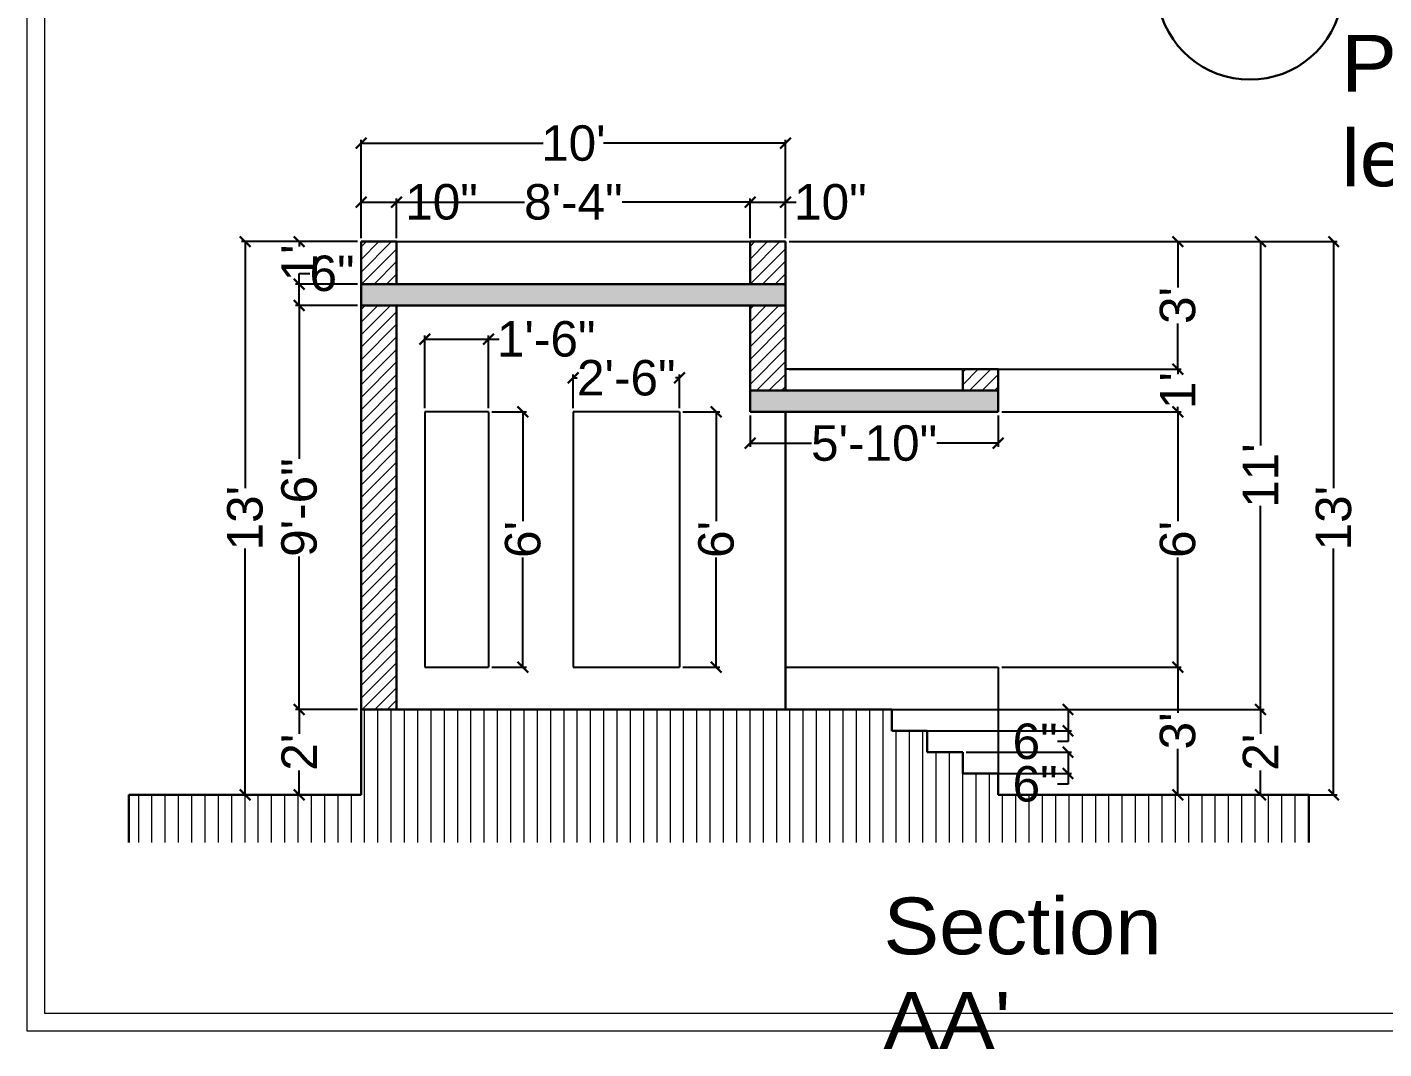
# Model space of a CAD drawing. Header units: inches. Extents: x -3410734 to 406749, y -209950 to -6742.
# Drawn here: x 259419.1 to 259801.9, y -137682.5 to -137394.3 of the extents above; entities that cross this region are included whole.
import ezdxf

# ---------------------------------------------------------------- set-up
doc = ezdxf.new("R2010")
doc.units = ezdxf.units.IN
doc.header["$LTSCALE"] = 30
doc.header["$MEASUREMENT"] = 0
doc.header["$PDMODE"] = 3
doc.linetypes.add('HIDDEN', pattern=[0.375, 0.25, -0.125])
doc.layers.get('0').update_dxf_attribs({"color": 230, "lineweight": 30})
doc.layers.get('Defpoints').update_dxf_attribs({"lineweight": 30})
for name, color, linetype, lineweight in [('HATCH', 8, 'Continuous', 30), ('railing', 220, 'HIDDEN', 30), ('WALL', 7, 'Continuous', 30)]:
    doc.layers.add(name, color=color, linetype=linetype, lineweight=lineweight)
doc.styles.add('Dim Text', font='tt0009m_.ttf', dxfattribs={"width": 1.1})
doc.styles.get("Standard").update_dxf_attribs({"font": 'arial.ttf'})
doc.dimstyles.get("Standard").update_dxf_attribs({"dimtxt": 10, "dimasz": 3, "dimexe": 1, "dimexo": 1, "dimgap": 0.5, "dimtad": 0, "dimtoh": 1, "dimdec": 0, "dimrnd": 0.125, "dimzin": 0, "dimdsep": 46, "dimlunit": 3, "dimtxsty": 'Standard', "dimblk": 'OBLIQUE', "dimcen": 0, "dimclrd": 117, "dimclre": 105, "dimclrt": 7, "dimadec": 0, "dimazin": 0, "dimtfac": 1, "dimtdec": 0, "dimtofl": 0, "dimtmove": 0, "dimatfit": 3, "dimfxl": 1, "dimtolj": 1, "dimtzin": 0, "dimarcsym": 0})

# ---------------------------------------------------------------- blocks, each defined once
blk = doc.blocks.new('_OBLIQUE')
at = {"color": 0, "linetype": 'ByBlock'}
blk.add_line((-0.5, -0.5), (0.5, 0.5), dxfattribs=at)
blk = doc.blocks.new('*D423')
at = {"layer": 'Defpoints', "color": 0, "linetype": 'ByBlock', "lineweight": 9, "transparency": 16777216}
for p in [(259513.36, -137586.8), (259495.87, -137610.8), (259513.36, -137610.8)]:
    blk.add_point(p, dxfattribs=at)
at = {"layer": 'railing', "color": 105, "linetype": 'ByBlock', "lineweight": -2, "transparency": 16777216}
for p, q in [((259512.36, -137586.8), (259494.87, -137586.8)), ((259512.36, -137610.8), (259494.87, -137610.8))]:
    blk.add_line(p, q, dxfattribs=at)
at = {"layer": 'railing', "color": 117, "linetype": 'ByBlock', "lineweight": -2, "transparency": 16777216}
for p, q in [((259495.87, -137586.8), (259495.87, -137593.61)), ((259495.87, -137610.8), (259495.87, -137603.99))]:
    blk.add_line(p, q, dxfattribs=at)
at = {"layer": 'railing', "color": 117, "linetype": 'ByBlock', "lineweight": -2, "transparency": 16777216, "xscale": 3, "yscale": 3, "zscale": 3}
for p, rotation in [((259495.87, -137586.8), 90), ((259495.87, -137610.8), 270)]:
    blk.add_blockref('_OBLIQUE', p, dxfattribs=dict(at, rotation=rotation))
at = {"layer": 'railing', "color": 7, "linetype": 'ByBlock', "lineweight": 9, "transparency": 16777216, "insert": (259495.87, -137598.8), "char_height": 10, "attachment_point": 5, "rotation": 90}
blk.add_mtext("\\A1;2'", dxfattribs=at)
blk = doc.blocks.new('*D424')
at = {"layer": 'Defpoints', "color": 0, "linetype": 'ByBlock', "lineweight": 9, "transparency": 16777216}
for p in [(259495.87, -137472.8), (259513.36, -137472.8), (259513.36, -137586.8)]:
    blk.add_point(p, dxfattribs=at)
at = {"layer": 'railing', "color": 105, "linetype": 'ByBlock', "lineweight": -2, "transparency": 16777216}
for p, q in [((259512.36, -137472.8), (259494.87, -137472.8)), ((259512.36, -137586.8), (259494.87, -137586.8))]:
    blk.add_line(p, q, dxfattribs=at)
at = {"layer": 'railing', "color": 117, "linetype": 'ByBlock', "lineweight": -2, "transparency": 16777216}
for p, q in [((259495.87, -137472.8), (259495.87, -137516.01)), ((259495.87, -137586.8), (259495.87, -137543.59))]:
    blk.add_line(p, q, dxfattribs=at)
at = {"layer": 'railing', "color": 117, "linetype": 'ByBlock', "lineweight": -2, "transparency": 16777216, "xscale": 3, "yscale": 3, "zscale": 3}
for p, rotation in [((259495.87, -137472.8), 90), ((259495.87, -137586.8), 270)]:
    blk.add_blockref('_OBLIQUE', p, dxfattribs=dict(at, rotation=rotation))
at = {"layer": 'railing', "color": 7, "linetype": 'ByBlock', "lineweight": 9, "transparency": 16777216, "insert": (259495.87, -137529.8), "char_height": 10, "attachment_point": 5, "rotation": 90}
blk.add_mtext('\\A1;9\'-6"', dxfattribs=at)
blk = doc.blocks.new('*D425')
at = {"layer": 'Defpoints', "color": 0, "linetype": 'ByBlock', "lineweight": 9, "transparency": 16777216}
for p in [(259495.87, -137466.8), (259513.36, -137466.8), (259513.36, -137472.8)]:
    blk.add_point(p, dxfattribs=at)
at = {"layer": 'railing', "color": 117, "linetype": 'ByBlock', "lineweight": -2, "transparency": 16777216}
for p, q in [((259495.87, -137466.8), (259495.87, -137463.8)), ((259495.87, -137463.8), (259498.87, -137463.8)), ((259495.87, -137472.8), (259495.87, -137466.8))]:
    blk.add_line(p, q, dxfattribs=at)
at = {"layer": 'railing', "color": 105, "linetype": 'ByBlock', "lineweight": -2, "transparency": 16777216}
for p, q in [((259512.36, -137466.8), (259494.87, -137466.8)), ((259512.36, -137472.8), (259494.87, -137472.8))]:
    blk.add_line(p, q, dxfattribs=at)
at = {"layer": 'railing', "color": 117, "linetype": 'ByBlock', "lineweight": -2, "transparency": 16777216, "xscale": 3, "yscale": 3, "zscale": 3}
for p, rotation in [((259495.87, -137466.8), 90), ((259495.87, -137472.8), 270)]:
    blk.add_blockref('_OBLIQUE', p, dxfattribs=dict(at, rotation=rotation))
at = {"layer": 'railing', "color": 7, "linetype": 'ByBlock', "lineweight": 9, "transparency": 16777216, "insert": (259505.14, -137463.8), "char_height": 10, "attachment_point": 5}
blk.add_mtext('\\A1;6"', dxfattribs=at)
blk = doc.blocks.new('*D426')
at = {"layer": 'Defpoints', "color": 0, "linetype": 'ByBlock', "lineweight": 9, "transparency": 16777216}
for p in [(259495.87, -137454.8), (259513.36, -137454.8), (259513.36, -137466.8)]:
    blk.add_point(p, dxfattribs=at)
at = {"layer": 'railing', "color": 105, "linetype": 'ByBlock', "lineweight": -2, "transparency": 16777216}
for p, q in [((259512.36, -137454.8), (259494.87, -137454.8)), ((259512.36, -137466.8), (259494.87, -137466.8))]:
    blk.add_line(p, q, dxfattribs=at)
at = {"layer": 'railing', "color": 117, "linetype": 'ByBlock', "lineweight": -2, "transparency": 16777216}
for p, q in [((259495.87, -137454.8), (259495.87, -137456.17)), ((259495.87, -137466.8), (259495.87, -137465.43))]:
    blk.add_line(p, q, dxfattribs=at)
at = {"layer": 'railing', "color": 117, "linetype": 'ByBlock', "lineweight": -2, "transparency": 16777216, "xscale": 3, "yscale": 3, "zscale": 3}
for p, rotation in [((259495.87, -137454.8), 90), ((259495.87, -137466.8), 270)]:
    blk.add_blockref('_OBLIQUE', p, dxfattribs=dict(at, rotation=rotation))
at = {"layer": 'railing', "color": 7, "linetype": 'ByBlock', "lineweight": 9, "transparency": 16777216, "insert": (259495.87, -137460.8), "char_height": 10, "attachment_point": 5, "rotation": 90}
blk.add_mtext("\\A1;1'", dxfattribs=at)
blk = doc.blocks.new('*D427')
at = {"layer": 'Defpoints', "color": 0, "linetype": 'ByBlock', "lineweight": 9, "transparency": 16777216}
for p in [(259513.36, -137454.8), (259480.6, -137610.8), (259513.36, -137610.8)]:
    blk.add_point(p, dxfattribs=at)
at = {"layer": 'railing', "color": 105, "linetype": 'ByBlock', "lineweight": -2, "transparency": 16777216}
for p, q in [((259512.36, -137454.8), (259479.6, -137454.8)), ((259512.36, -137610.8), (259479.6, -137610.8))]:
    blk.add_line(p, q, dxfattribs=at)
at = {"layer": 'railing', "color": 117, "linetype": 'ByBlock', "lineweight": -2, "transparency": 16777216}
for p, q in [((259480.6, -137454.8), (259480.6, -137524.29)), ((259480.6, -137610.8), (259480.6, -137541.32))]:
    blk.add_line(p, q, dxfattribs=at)
at = {"layer": 'railing', "color": 117, "linetype": 'ByBlock', "lineweight": -2, "transparency": 16777216, "xscale": 3, "yscale": 3, "zscale": 3}
for p, rotation in [((259480.6, -137454.8), 90), ((259480.6, -137610.8), 270)]:
    blk.add_blockref('_OBLIQUE', p, dxfattribs=dict(at, rotation=rotation))
at = {"layer": 'railing', "color": 7, "linetype": 'ByBlock', "lineweight": 9, "transparency": 16777216, "insert": (259480.6, -137532.8), "char_height": 10, "attachment_point": 5, "rotation": 90}
blk.add_mtext("\\A1;13'", dxfattribs=at)
blk = doc.blocks.new('*D428')
at = {"layer": 'Defpoints', "color": 0, "linetype": 'ByBlock', "lineweight": 9, "transparency": 16777216}
for p in [(259633.07, -137454.8), (259633.07, -137490.8), (259743.73, -137490.8)]:
    blk.add_point(p, dxfattribs=at)
at = {"layer": 'railing', "color": 105, "linetype": 'ByBlock', "lineweight": -2, "transparency": 16777216}
for p, q in [((259634.07, -137454.8), (259744.73, -137454.8)), ((259634.07, -137490.8), (259744.73, -137490.8))]:
    blk.add_line(p, q, dxfattribs=at)
at = {"layer": 'railing', "color": 117, "linetype": 'ByBlock', "lineweight": -2, "transparency": 16777216}
for p, q in [((259743.73, -137454.8), (259743.73, -137467.7)), ((259743.73, -137490.8), (259743.73, -137477.9))]:
    blk.add_line(p, q, dxfattribs=at)
at = {"layer": 'railing', "color": 117, "linetype": 'ByBlock', "lineweight": -2, "transparency": 16777216, "xscale": 3, "yscale": 3, "zscale": 3}
for p, rotation in [((259743.73, -137454.8), 90), ((259743.73, -137490.8), 270)]:
    blk.add_blockref('_OBLIQUE', p, dxfattribs=dict(at, rotation=rotation))
at = {"layer": 'railing', "color": 7, "linetype": 'ByBlock', "lineweight": 9, "transparency": 16777216, "insert": (259743.73, -137472.8), "char_height": 10, "attachment_point": 5, "rotation": 90}
blk.add_mtext("\\A1;3'", dxfattribs=at)
blk = doc.blocks.new('*D429')
at = {"layer": 'Defpoints', "color": 0, "linetype": 'ByBlock', "lineweight": 9, "transparency": 16777216}
for p in [(259693.07, -137490.8), (259693.07, -137502.8), (259743.73, -137502.8)]:
    blk.add_point(p, dxfattribs=at)
at = {"layer": 'railing', "color": 105, "linetype": 'ByBlock', "lineweight": -2, "transparency": 16777216}
for p, q in [((259694.07, -137490.8), (259744.73, -137490.8)), ((259694.07, -137502.8), (259744.73, -137502.8))]:
    blk.add_line(p, q, dxfattribs=at)
at = {"layer": 'railing', "color": 117, "linetype": 'ByBlock', "lineweight": -2, "transparency": 16777216}
for p, q in [((259743.73, -137490.8), (259743.73, -137492.17)), ((259743.73, -137502.8), (259743.73, -137501.43))]:
    blk.add_line(p, q, dxfattribs=at)
at = {"layer": 'railing', "color": 117, "linetype": 'ByBlock', "lineweight": -2, "transparency": 16777216, "xscale": 3, "yscale": 3, "zscale": 3}
for p, rotation in [((259743.73, -137490.8), 90), ((259743.73, -137502.8), 270)]:
    blk.add_blockref('_OBLIQUE', p, dxfattribs=dict(at, rotation=rotation))
at = {"layer": 'railing', "color": 7, "linetype": 'ByBlock', "lineweight": 9, "transparency": 16777216, "insert": (259743.73, -137496.8), "char_height": 10, "attachment_point": 5, "rotation": 90}
blk.add_mtext("\\A1;1'", dxfattribs=at)
blk = doc.blocks.new('*D430')
at = {"layer": 'Defpoints', "color": 0, "linetype": 'ByBlock', "lineweight": 9, "transparency": 16777216}
for p in [(259693.07, -137502.8), (259693.07, -137574.8), (259743.73, -137574.8)]:
    blk.add_point(p, dxfattribs=at)
at = {"layer": 'railing', "color": 105, "linetype": 'ByBlock', "lineweight": -2, "transparency": 16777216}
for p, q in [((259694.07, -137502.8), (259744.73, -137502.8)), ((259694.07, -137574.8), (259744.73, -137574.8))]:
    blk.add_line(p, q, dxfattribs=at)
at = {"layer": 'railing', "color": 117, "linetype": 'ByBlock', "lineweight": -2, "transparency": 16777216}
for p, q in [((259743.73, -137502.8), (259743.73, -137533.67)), ((259743.73, -137574.8), (259743.73, -137543.93))]:
    blk.add_line(p, q, dxfattribs=at)
at = {"layer": 'railing', "color": 117, "linetype": 'ByBlock', "lineweight": -2, "transparency": 16777216, "xscale": 3, "yscale": 3, "zscale": 3}
for p, rotation in [((259743.73, -137502.8), 90), ((259743.73, -137574.8), 270)]:
    blk.add_blockref('_OBLIQUE', p, dxfattribs=dict(at, rotation=rotation))
at = {"layer": 'railing', "color": 7, "linetype": 'ByBlock', "lineweight": 9, "transparency": 16777216, "insert": (259743.73, -137538.8), "char_height": 10, "attachment_point": 5, "rotation": 90}
blk.add_mtext("\\A1;6'", dxfattribs=at)
blk = doc.blocks.new('*D431')
at = {"layer": 'Defpoints', "color": 0, "linetype": 'ByBlock', "lineweight": 9, "transparency": 16777216}
for p in [(259693.07, -137574.8), (259693.07, -137610.8), (259743.73, -137610.8)]:
    blk.add_point(p, dxfattribs=at)
at = {"layer": 'railing', "color": 105, "linetype": 'ByBlock', "lineweight": -2, "transparency": 16777216}
for p, q in [((259694.07, -137574.8), (259744.73, -137574.8)), ((259694.07, -137610.8), (259744.73, -137610.8))]:
    blk.add_line(p, q, dxfattribs=at)
at = {"layer": 'railing', "color": 117, "linetype": 'ByBlock', "lineweight": -2, "transparency": 16777216}
for p, q in [((259743.73, -137574.8), (259743.73, -137587.7)), ((259743.73, -137610.8), (259743.73, -137597.9))]:
    blk.add_line(p, q, dxfattribs=at)
at = {"layer": 'railing', "color": 117, "linetype": 'ByBlock', "lineweight": -2, "transparency": 16777216, "xscale": 3, "yscale": 3, "zscale": 3}
for p, rotation in [((259743.73, -137574.8), 90), ((259743.73, -137610.8), 270)]:
    blk.add_blockref('_OBLIQUE', p, dxfattribs=dict(at, rotation=rotation))
at = {"layer": 'railing', "color": 7, "linetype": 'ByBlock', "lineweight": 9, "transparency": 16777216, "insert": (259743.73, -137592.8), "char_height": 10, "attachment_point": 5, "rotation": 90}
blk.add_mtext("\\A1;3'", dxfattribs=at)
blk = doc.blocks.new('*D432')
at = {"layer": 'Defpoints', "color": 0, "linetype": 'ByBlock', "lineweight": 9, "transparency": 16777216}
for p in [(259663.07, -137586.8), (259663.07, -137592.8), (259712.77, -137592.8)]:
    blk.add_point(p, dxfattribs=at)
at = {"layer": 'railing', "color": 105, "linetype": 'ByBlock', "lineweight": -2, "transparency": 16777216}
for p, q in [((259664.07, -137586.8), (259713.77, -137586.8)), ((259664.07, -137592.8), (259713.77, -137592.8))]:
    blk.add_line(p, q, dxfattribs=at)
at = {"layer": 'railing', "color": 117, "linetype": 'ByBlock', "lineweight": -2, "transparency": 16777216}
for p, q in [((259712.77, -137586.8), (259712.77, -137592.8)), ((259712.77, -137595.8), (259709.77, -137595.8)), ((259712.77, -137592.8), (259712.77, -137595.8))]:
    blk.add_line(p, q, dxfattribs=at)
at = {"layer": 'railing', "color": 117, "linetype": 'ByBlock', "lineweight": -2, "transparency": 16777216, "xscale": 3, "yscale": 3, "zscale": 3}
for p, rotation in [((259712.77, -137586.8), 90), ((259712.77, -137592.8), 270)]:
    blk.add_blockref('_OBLIQUE', p, dxfattribs=dict(at, rotation=rotation))
at = {"layer": 'railing', "color": 7, "linetype": 'ByBlock', "lineweight": 9, "transparency": 16777216, "insert": (259703.5, -137595.8), "char_height": 10, "attachment_point": 5}
blk.add_mtext('\\A1;6"', dxfattribs=at)
blk = doc.blocks.new('*D433')
at = {"layer": 'Defpoints', "color": 0, "linetype": 'ByBlock', "lineweight": 9, "transparency": 16777216}
for p in [(259683.07, -137598.8), (259683.07, -137604.8), (259712.77, -137604.8)]:
    blk.add_point(p, dxfattribs=at)
at = {"layer": 'railing', "color": 105, "linetype": 'ByBlock', "lineweight": -2, "transparency": 16777216}
for p, q in [((259684.07, -137598.8), (259713.77, -137598.8)), ((259684.07, -137604.8), (259713.77, -137604.8))]:
    blk.add_line(p, q, dxfattribs=at)
at = {"layer": 'railing', "color": 117, "linetype": 'ByBlock', "lineweight": -2, "transparency": 16777216}
for p, q in [((259712.77, -137598.8), (259712.77, -137604.8)), ((259712.77, -137604.8), (259712.77, -137607.8)), ((259712.77, -137607.8), (259709.77, -137607.8))]:
    blk.add_line(p, q, dxfattribs=at)
at = {"layer": 'railing', "color": 117, "linetype": 'ByBlock', "lineweight": -2, "transparency": 16777216, "xscale": 3, "yscale": 3, "zscale": 3}
for p, rotation in [((259712.77, -137598.8), 90), ((259712.77, -137604.8), 270)]:
    blk.add_blockref('_OBLIQUE', p, dxfattribs=dict(at, rotation=rotation))
at = {"layer": 'railing', "color": 7, "linetype": 'ByBlock', "lineweight": 9, "transparency": 16777216, "insert": (259703.5, -137607.8), "char_height": 10, "attachment_point": 5}
blk.add_mtext('\\A1;6"', dxfattribs=at)
blk = doc.blocks.new('*D434')
at = {"layer": 'Defpoints', "color": 0, "linetype": 'ByBlock', "lineweight": 9, "transparency": 16777216}
for p in [(259633.07, -137454.8), (259633.07, -137586.8), (259767.08, -137586.8)]:
    blk.add_point(p, dxfattribs=at)
at = {"layer": 'railing', "color": 105, "linetype": 'ByBlock', "lineweight": -2, "transparency": 16777216}
for p, q in [((259634.07, -137454.8), (259768.08, -137454.8)), ((259634.07, -137586.8), (259768.08, -137586.8))]:
    blk.add_line(p, q, dxfattribs=at)
at = {"layer": 'railing', "color": 117, "linetype": 'ByBlock', "lineweight": -2, "transparency": 16777216}
for p, q in [((259767.08, -137454.8), (259767.08, -137512.29)), ((259767.08, -137586.8), (259767.08, -137529.32))]:
    blk.add_line(p, q, dxfattribs=at)
at = {"layer": 'railing', "color": 117, "linetype": 'ByBlock', "lineweight": -2, "transparency": 16777216, "xscale": 3, "yscale": 3, "zscale": 3}
for p, rotation in [((259767.08, -137454.8), 90), ((259767.08, -137586.8), 270)]:
    blk.add_blockref('_OBLIQUE', p, dxfattribs=dict(at, rotation=rotation))
at = {"layer": 'railing', "color": 7, "linetype": 'ByBlock', "lineweight": 9, "transparency": 16777216, "insert": (259767.08, -137520.8), "char_height": 10, "attachment_point": 5, "rotation": 90}
blk.add_mtext("\\A1;11'", dxfattribs=at)
blk = doc.blocks.new('*D435')
at = {"layer": 'Defpoints', "color": 0, "linetype": 'ByBlock', "lineweight": 9, "transparency": 16777216}
for p in [(259663.07, -137586.8), (259693.07, -137610.8), (259767.08, -137610.8)]:
    blk.add_point(p, dxfattribs=at)
at = {"layer": 'railing', "color": 105, "linetype": 'ByBlock', "lineweight": -2, "transparency": 16777216}
for p, q in [((259664.07, -137586.8), (259768.08, -137586.8)), ((259694.07, -137610.8), (259768.08, -137610.8))]:
    blk.add_line(p, q, dxfattribs=at)
at = {"layer": 'railing', "color": 117, "linetype": 'ByBlock', "lineweight": -2, "transparency": 16777216}
for p, q in [((259767.08, -137586.8), (259767.08, -137593.61)), ((259767.08, -137610.8), (259767.08, -137603.99))]:
    blk.add_line(p, q, dxfattribs=at)
at = {"layer": 'railing', "color": 117, "linetype": 'ByBlock', "lineweight": -2, "transparency": 16777216, "xscale": 3, "yscale": 3, "zscale": 3}
for p, rotation in [((259767.08, -137586.8), 90), ((259767.08, -137610.8), 270)]:
    blk.add_blockref('_OBLIQUE', p, dxfattribs=dict(at, rotation=rotation))
at = {"layer": 'railing', "color": 7, "linetype": 'ByBlock', "lineweight": 9, "transparency": 16777216, "insert": (259767.08, -137598.8), "char_height": 10, "attachment_point": 5, "rotation": 90}
blk.add_mtext("\\A1;2'", dxfattribs=at)
blk = doc.blocks.new('*D436')
at = {"layer": 'Defpoints', "color": 0, "linetype": 'ByBlock', "lineweight": 9, "transparency": 16777216}
for p in [(259719.4, -137454.8), (259787.72, -137454.8), (259719.4, -137610.8)]:
    blk.add_point(p, dxfattribs=at)
at = {"layer": 'railing', "color": 105, "linetype": 'ByBlock', "lineweight": -2, "transparency": 16777216}
for p, q in [((259720.4, -137454.8), (259788.72, -137454.8)), ((259720.4, -137610.8), (259788.72, -137610.8))]:
    blk.add_line(p, q, dxfattribs=at)
at = {"layer": 'railing', "color": 117, "linetype": 'ByBlock', "lineweight": -2, "transparency": 16777216}
for p, q in [((259787.72, -137454.8), (259787.72, -137524.29)), ((259787.72, -137610.8), (259787.72, -137541.32))]:
    blk.add_line(p, q, dxfattribs=at)
at = {"layer": 'railing', "color": 117, "linetype": 'ByBlock', "lineweight": -2, "transparency": 16777216, "xscale": 3, "yscale": 3, "zscale": 3}
for p, rotation in [((259787.72, -137454.8), 90), ((259787.72, -137610.8), 270)]:
    blk.add_blockref('_OBLIQUE', p, dxfattribs=dict(at, rotation=rotation))
at = {"layer": 'railing', "color": 7, "linetype": 'ByBlock', "lineweight": 9, "transparency": 16777216, "insert": (259787.72, -137532.8), "char_height": 10, "attachment_point": 5, "rotation": 90}
blk.add_mtext("\\A1;13'", dxfattribs=at)
blk = doc.blocks.new('*D437')
at = {"layer": 'Defpoints', "color": 0, "linetype": 'ByBlock', "lineweight": 9, "transparency": 16777216}
for p in [(259523.36, -137443.63), (259513.36, -137454.8), (259523.36, -137454.8)]:
    blk.add_point(p, dxfattribs=at)
at = {"layer": 'railing', "color": 105, "linetype": 'ByBlock', "lineweight": -2, "transparency": 16777216}
for p, q in [((259513.36, -137453.8), (259513.36, -137442.63)), ((259523.36, -137453.8), (259523.36, -137442.63))]:
    blk.add_line(p, q, dxfattribs=at)
at = {"layer": 'railing', "color": 117, "linetype": 'ByBlock', "lineweight": -2, "transparency": 16777216}
for p, q in [((259513.36, -137443.63), (259523.36, -137443.63)), ((259523.36, -137443.63), (259526.36, -137443.63))]:
    blk.add_line(p, q, dxfattribs=at)
at = {"layer": 'railing', "color": 117, "linetype": 'ByBlock', "lineweight": -2, "transparency": 16777216, "xscale": 3, "yscale": 3, "zscale": 3, "rotation": 180}
blk.add_blockref('_OBLIQUE', (259513.36, -137443.63), dxfattribs=at)
at = {"layer": 'railing', "color": 117, "linetype": 'ByBlock', "lineweight": -2, "transparency": 16777216, "xscale": 3, "yscale": 3, "zscale": 3}
blk.add_blockref('_OBLIQUE', (259523.36, -137443.63), dxfattribs=at)
at = {"layer": 'railing', "color": 7, "linetype": 'ByBlock', "lineweight": 9, "transparency": 16777216, "insert": (259536.02, -137443.63), "char_height": 10, "attachment_point": 5}
blk.add_mtext('\\A1;10"', dxfattribs=at)
blk = doc.blocks.new('*D438')
at = {"layer": 'Defpoints', "color": 0, "linetype": 'ByBlock', "lineweight": 9, "transparency": 16777216}
for p in [(259623.07, -137443.63), (259523.36, -137454.8), (259623.07, -137454.8)]:
    blk.add_point(p, dxfattribs=at)
at = {"layer": 'railing', "color": 105, "linetype": 'ByBlock', "lineweight": -2, "transparency": 16777216}
for p, q in [((259523.36, -137453.8), (259523.36, -137442.63)), ((259623.07, -137453.8), (259623.07, -137442.63))]:
    blk.add_line(p, q, dxfattribs=at)
at = {"layer": 'railing', "color": 117, "linetype": 'ByBlock', "lineweight": -2, "transparency": 16777216}
for p, q in [((259523.36, -137443.63), (259559.41, -137443.63)), ((259623.07, -137443.63), (259587.01, -137443.63))]:
    blk.add_line(p, q, dxfattribs=at)
at = {"layer": 'railing', "color": 117, "linetype": 'ByBlock', "lineweight": -2, "transparency": 16777216, "xscale": 3, "yscale": 3, "zscale": 3, "rotation": 180}
blk.add_blockref('_OBLIQUE', (259523.36, -137443.63), dxfattribs=at)
at = {"layer": 'railing', "color": 117, "linetype": 'ByBlock', "lineweight": -2, "transparency": 16777216, "xscale": 3, "yscale": 3, "zscale": 3}
blk.add_blockref('_OBLIQUE', (259623.07, -137443.63), dxfattribs=at)
at = {"layer": 'railing', "color": 7, "linetype": 'ByBlock', "lineweight": 9, "transparency": 16777216, "insert": (259573.21, -137443.63), "char_height": 10, "attachment_point": 5}
blk.add_mtext('\\A1;8\'-4"', dxfattribs=at)
blk = doc.blocks.new('*D439')
at = {"layer": 'Defpoints', "color": 0, "linetype": 'ByBlock', "lineweight": 9, "transparency": 16777216}
for p in [(259633.07, -137443.63), (259623.07, -137454.8), (259633.07, -137454.8)]:
    blk.add_point(p, dxfattribs=at)
at = {"layer": 'railing', "color": 105, "linetype": 'ByBlock', "lineweight": -2, "transparency": 16777216}
for p, q in [((259623.07, -137453.8), (259623.07, -137442.63)), ((259633.07, -137453.8), (259633.07, -137442.63))]:
    blk.add_line(p, q, dxfattribs=at)
at = {"layer": 'railing', "color": 117, "linetype": 'ByBlock', "lineweight": -2, "transparency": 16777216}
for p, q in [((259623.07, -137443.63), (259633.07, -137443.63)), ((259633.07, -137443.63), (259636.07, -137443.63))]:
    blk.add_line(p, q, dxfattribs=at)
at = {"layer": 'railing', "color": 117, "linetype": 'ByBlock', "lineweight": -2, "transparency": 16777216, "xscale": 3, "yscale": 3, "zscale": 3, "rotation": 180}
blk.add_blockref('_OBLIQUE', (259623.07, -137443.63), dxfattribs=at)
at = {"layer": 'railing', "color": 117, "linetype": 'ByBlock', "lineweight": -2, "transparency": 16777216, "xscale": 3, "yscale": 3, "zscale": 3}
blk.add_blockref('_OBLIQUE', (259633.07, -137443.63), dxfattribs=at)
at = {"layer": 'railing', "color": 7, "linetype": 'ByBlock', "lineweight": 9, "transparency": 16777216, "insert": (259645.73, -137443.63), "char_height": 10, "attachment_point": 5}
blk.add_mtext('\\A1;10"', dxfattribs=at)
blk = doc.blocks.new('*D440')
at = {"layer": 'Defpoints', "color": 0, "linetype": 'ByBlock', "lineweight": 9, "transparency": 16777216}
for p in [(259633.07, -137427.05), (259513.36, -137454.8), (259633.07, -137454.8)]:
    blk.add_point(p, dxfattribs=at)
at = {"layer": 'railing', "color": 105, "linetype": 'ByBlock', "lineweight": -2, "transparency": 16777216}
for p, q in [((259513.36, -137453.8), (259513.36, -137426.05)), ((259633.07, -137453.8), (259633.07, -137426.05))]:
    blk.add_line(p, q, dxfattribs=at)
at = {"layer": 'railing', "color": 117, "linetype": 'ByBlock', "lineweight": -2, "transparency": 16777216}
for p, q in [((259513.36, -137427.05), (259564.7, -137427.05)), ((259633.07, -137427.05), (259581.73, -137427.05))]:
    blk.add_line(p, q, dxfattribs=at)
at = {"layer": 'railing', "color": 117, "linetype": 'ByBlock', "lineweight": -2, "transparency": 16777216, "xscale": 3, "yscale": 3, "zscale": 3, "rotation": 180}
blk.add_blockref('_OBLIQUE', (259513.36, -137427.05), dxfattribs=at)
at = {"layer": 'railing', "color": 117, "linetype": 'ByBlock', "lineweight": -2, "transparency": 16777216, "xscale": 3, "yscale": 3, "zscale": 3}
blk.add_blockref('_OBLIQUE', (259633.07, -137427.05), dxfattribs=at)
at = {"layer": 'railing', "color": 7, "linetype": 'ByBlock', "lineweight": 9, "transparency": 16777216, "insert": (259573.21, -137427.05), "char_height": 10, "attachment_point": 5}
blk.add_mtext("\\A1;10'", dxfattribs=at)
blk = doc.blocks.new('*D441')
at = {"layer": 'Defpoints', "color": 0, "linetype": 'ByBlock', "lineweight": 9, "transparency": 16777216}
for p in [(259603.13, -137502.8), (259603.13, -137574.8), (259613.51, -137574.8)]:
    blk.add_point(p, dxfattribs=at)
at = {"layer": 'railing', "color": 105, "linetype": 'ByBlock', "lineweight": -2, "transparency": 16777216}
for p, q in [((259604.13, -137502.8), (259614.51, -137502.8)), ((259604.13, -137574.8), (259614.51, -137574.8))]:
    blk.add_line(p, q, dxfattribs=at)
at = {"layer": 'railing', "color": 117, "linetype": 'ByBlock', "lineweight": -2, "transparency": 16777216}
for p, q in [((259613.51, -137502.8), (259613.51, -137533.67)), ((259613.51, -137574.8), (259613.51, -137543.93))]:
    blk.add_line(p, q, dxfattribs=at)
at = {"layer": 'railing', "color": 117, "linetype": 'ByBlock', "lineweight": -2, "transparency": 16777216, "xscale": 3, "yscale": 3, "zscale": 3}
for p, rotation in [((259613.51, -137502.8), 90), ((259613.51, -137574.8), 270)]:
    blk.add_blockref('_OBLIQUE', p, dxfattribs=dict(at, rotation=rotation))
at = {"layer": 'railing', "color": 7, "linetype": 'ByBlock', "lineweight": 9, "transparency": 16777216, "insert": (259613.51, -137538.8), "char_height": 10, "attachment_point": 5, "rotation": 90}
blk.add_mtext("\\A1;6'", dxfattribs=at)
blk = doc.blocks.new('*D442')
at = {"layer": 'Defpoints', "color": 0, "linetype": 'ByBlock', "lineweight": 9, "transparency": 16777216}
for p in [(259603.13, -137493.25), (259573.18, -137502.8), (259603.13, -137502.8)]:
    blk.add_point(p, dxfattribs=at)
at = {"layer": 'railing', "color": 105, "linetype": 'ByBlock', "lineweight": -2, "transparency": 16777216}
for p, q in [((259573.18, -137501.8), (259573.18, -137492.25)), ((259603.13, -137501.8), (259603.13, -137492.25))]:
    blk.add_line(p, q, dxfattribs=at)
at = {"layer": 'railing', "color": 117, "linetype": 'ByBlock', "lineweight": -2, "transparency": 16777216}
for p, q in [((259573.18, -137493.25), (259574.28, -137493.25)), ((259603.13, -137493.25), (259602.03, -137493.25))]:
    blk.add_line(p, q, dxfattribs=at)
at = {"layer": 'railing', "color": 117, "linetype": 'ByBlock', "lineweight": -2, "transparency": 16777216, "xscale": 3, "yscale": 3, "zscale": 3, "rotation": 180}
blk.add_blockref('_OBLIQUE', (259573.18, -137493.25), dxfattribs=at)
at = {"layer": 'railing', "color": 117, "linetype": 'ByBlock', "lineweight": -2, "transparency": 16777216, "xscale": 3, "yscale": 3, "zscale": 3}
blk.add_blockref('_OBLIQUE', (259603.13, -137493.25), dxfattribs=at)
at = {"layer": 'railing', "color": 7, "linetype": 'ByBlock', "lineweight": 9, "transparency": 16777216, "insert": (259588.15, -137493.25), "char_height": 10, "attachment_point": 5}
blk.add_mtext('\\A1;2\'-6"', dxfattribs=at)
blk = doc.blocks.new('*D443')
at = {"layer": 'Defpoints', "color": 0, "linetype": 'ByBlock', "lineweight": 9, "transparency": 16777216}
for p in [(259549.24, -137502.8), (259549.24, -137574.8), (259558.98, -137574.8)]:
    blk.add_point(p, dxfattribs=at)
at = {"layer": 'railing', "color": 105, "linetype": 'ByBlock', "lineweight": -2, "transparency": 16777216}
for p, q in [((259550.24, -137502.8), (259559.98, -137502.8)), ((259550.24, -137574.8), (259559.98, -137574.8))]:
    blk.add_line(p, q, dxfattribs=at)
at = {"layer": 'railing', "color": 117, "linetype": 'ByBlock', "lineweight": -2, "transparency": 16777216}
for p, q in [((259558.98, -137502.8), (259558.98, -137533.67)), ((259558.98, -137574.8), (259558.98, -137543.93))]:
    blk.add_line(p, q, dxfattribs=at)
at = {"layer": 'railing', "color": 117, "linetype": 'ByBlock', "lineweight": -2, "transparency": 16777216, "xscale": 3, "yscale": 3, "zscale": 3}
for p, rotation in [((259558.98, -137502.8), 90), ((259558.98, -137574.8), 270)]:
    blk.add_blockref('_OBLIQUE', p, dxfattribs=dict(at, rotation=rotation))
at = {"layer": 'railing', "color": 7, "linetype": 'ByBlock', "lineweight": 9, "transparency": 16777216, "insert": (259558.98, -137538.8), "char_height": 10, "attachment_point": 5, "rotation": 90}
blk.add_mtext("\\A1;6'", dxfattribs=at)
blk = doc.blocks.new('*D444')
at = {"layer": 'Defpoints', "color": 0, "linetype": 'ByBlock', "lineweight": 9, "transparency": 16777216}
for p in [(259549.24, -137482.28), (259531.3, -137502.8), (259549.24, -137502.8)]:
    blk.add_point(p, dxfattribs=at)
at = {"layer": 'railing', "color": 105, "linetype": 'ByBlock', "lineweight": -2, "transparency": 16777216}
for p, q in [((259531.3, -137501.8), (259531.3, -137481.28)), ((259549.24, -137501.8), (259549.24, -137481.28))]:
    blk.add_line(p, q, dxfattribs=at)
at = {"layer": 'railing', "color": 117, "linetype": 'ByBlock', "lineweight": -2, "transparency": 16777216}
for p, q in [((259531.3, -137482.28), (259549.24, -137482.28)), ((259549.24, -137482.28), (259552.24, -137482.28))]:
    blk.add_line(p, q, dxfattribs=at)
at = {"layer": 'railing', "color": 117, "linetype": 'ByBlock', "lineweight": -2, "transparency": 16777216, "xscale": 3, "yscale": 3, "zscale": 3, "rotation": 180}
blk.add_blockref('_OBLIQUE', (259531.3, -137482.28), dxfattribs=at)
at = {"layer": 'railing', "color": 117, "linetype": 'ByBlock', "lineweight": -2, "transparency": 16777216, "xscale": 3, "yscale": 3, "zscale": 3}
blk.add_blockref('_OBLIQUE', (259549.24, -137482.28), dxfattribs=at)
at = {"layer": 'railing', "color": 7, "linetype": 'ByBlock', "lineweight": 9, "transparency": 16777216, "insert": (259565.56, -137482.28), "char_height": 10, "attachment_point": 5}
blk.add_mtext('\\A1;1\'-6"', dxfattribs=at)
blk = doc.blocks.new('*D445')
at = {"layer": 'Defpoints', "color": 0, "linetype": 'ByBlock', "lineweight": 9, "transparency": 16777216}
for p in [(259623.07, -137502.8), (259693.07, -137502.8), (259693.07, -137511.67)]:
    blk.add_point(p, dxfattribs=at)
at = {"layer": 'railing', "color": 105, "linetype": 'ByBlock', "lineweight": -2, "transparency": 16777216}
for p, q in [((259623.07, -137503.8), (259623.07, -137512.67)), ((259693.07, -137503.8), (259693.07, -137512.67))]:
    blk.add_line(p, q, dxfattribs=at)
at = {"layer": 'railing', "color": 117, "linetype": 'ByBlock', "lineweight": -2, "transparency": 16777216}
for p, q in [((259623.07, -137511.67), (259640.39, -137511.67)), ((259693.07, -137511.67), (259675.74, -137511.67))]:
    blk.add_line(p, q, dxfattribs=at)
at = {"layer": 'railing', "color": 117, "linetype": 'ByBlock', "lineweight": -2, "transparency": 16777216, "xscale": 3, "yscale": 3, "zscale": 3, "rotation": 180}
blk.add_blockref('_OBLIQUE', (259623.07, -137511.67), dxfattribs=at)
at = {"layer": 'railing', "color": 117, "linetype": 'ByBlock', "lineweight": -2, "transparency": 16777216, "xscale": 3, "yscale": 3, "zscale": 3}
blk.add_blockref('_OBLIQUE', (259693.07, -137511.67), dxfattribs=at)
at = {"layer": 'railing', "color": 7, "linetype": 'ByBlock', "lineweight": 9, "transparency": 16777216, "insert": (259658.07, -137511.67), "char_height": 10, "attachment_point": 5}
blk.add_mtext('\\A1;5\'-10"', dxfattribs=at)

msp = doc.modelspace()

# ---------------------------------------------------------------- hatches: boundary and pattern name
at = {"layer": 'HATCH', "lineweight": 5}
h = msp.add_hatch(dxfattribs=at)
h.set_pattern_fill('ANSI31', color=256, scale=20)
h.set_pattern_definition([(45, (-503.173, -11.6294), (-1.767766953, 1.767766953), [])])
h.paths.add_polyline_path([(259513.357, -137586.8), (259523.357, -137586.8), (259523.357, -137472.8), (259513.357, -137472.8)])
h.paths.add_polyline_path([(259513.357, -137466.8), (259523.357, -137466.8), (259523.357, -137454.8), (259513.357, -137454.8)])
h.paths.add_polyline_path([(259633.068, -137454.8), (259623.068, -137454.8), (259623.068, -137466.8), (259633.068, -137466.8)])
h.paths.add_polyline_path([(259623.068, -137496.8), (259633.068, -137496.8), (259633.068, -137472.8), (259623.068, -137472.8)])
h.paths.add_polyline_path([(259693.068, -137496.8), (259693.068, -137490.8), (259683.068, -137490.8), (259683.068, -137496.8)])
at = {"layer": 'HATCH'}
h = msp.add_hatch(dxfattribs=at)
h.set_pattern_fill('AR-CONC', color=256)
h.set_pattern_definition([(50, (-503.173, -11.6294), (7.17260183, -0.62752135), [0.75, -8.25]), (355, (-503.173, -11.629), (-1.38751334, 7.52192134), [0.6, -6.6]), (100.4514445, (-502.575, -11.6816), (5.78508847, 6.89439991), [0.63740192, -7.01142112]), (46.1842, (-503.173, -9.629), (10.6724133, -1.6551928), [1.125, -12.375]), (96.6356355, (-502.284, -9.767), (9.34661946, 9.741186), [0.9561034, -10.5171376]), (351.184164, (-503.173, -9.629), (9.34661945, 9.741186), [0.9, -9.9]), (21, (-502.173, -10.1294), (5.96907052, -4.02618891), [0.75, -8.25]), (326, (-502.173, -10.129), (2.43315332, 7.25150045), [0.6, -6.6]), (71.4514447, (-501.6755, -10.465), (8.40222377, 3.22531153), [0.6374019, -7.01142112]), (37.5, (-503.173, -11.6294), (0.121598553, 3.328938538), [0, -6.52, 0, -6.7, 0, -6.625]), (7.5, (-503.173, -11.6294), (2.630695374, 3.94411712), [0, -3.82, 0, -6.37, 0, -2.525]), (327.5, (-505.403, -11.6294), (5.338224362, -0.225548717), [0, -2.5, 0, -7.8, 0, -10.35]), (317.5, (-506.403, -11.6294), (5.83186169, 1.00104982), [0, -3.25, 0, -5.18, 0, -7.35])])
h.paths.add_polyline_path([(259633.068, -137472.8), (259633.068, -137466.8), (259513.357, -137466.8), (259513.357, -137472.8)])
h.paths.add_polyline_path([(259623.068, -137496.8), (259623.068, -137502.8), (259633.068, -137502.8), (259693.068, -137502.8), (259693.068, -137496.8)])
at = {"layer": 'HATCH', "lineweight": 5}
h = msp.add_hatch(dxfattribs=at)
h.set_pattern_fill('ANSI31', color=256, scale=30, angle=45)
h.set_pattern_definition([(90, (-503.173, -11.6294), (-3.75, 7e-16), [])])
h.paths.add_polyline_path([(259683.068, -137598.8), (259673.068, -137598.8), (259673.068, -137592.8), (259663.068, -137592.8), (259663.068, -137586.8), (259513.357, -137586.8), (259513.357, -137610.8), (259447.848, -137610.8), (259447.848, -137624.293), (259780.756, -137624.293), (259780.756, -137610.8), (259693.068, -137610.8), (259693.068, -137604.8), (259683.068, -137604.8)])

# ---------------------------------------------------------------- linework, layer by layer
at = {"layer": 'HATCH', "lineweight": 25}
for p, q in [((259523.357, -137454.8), (259623.068, -137454.8)), ((259683.068, -137490.8), (259633.068, -137490.8)), ((259531.299, -137502.8), (259531.299, -137574.8)), ((259549.242, -137502.8), (259531.299, -137502.8)), ((259549.242, -137502.8), (259549.242, -137574.8)), ((259573.184, -137502.8), (259573.184, -137574.8)), ((259603.126, -137502.8), (259573.184, -137502.8)), ((259603.126, -137502.8), (259603.126, -137574.8)), ((259531.299, -137574.8), (259549.242, -137574.8)), ((259573.184, -137574.8), (259603.126, -137574.8)), ((259633.068, -137574.8), (259693.068, -137574.8)), ((259693.068, -137574.8), (259693.068, -137604.8))]:
    msp.add_line(p, q, dxfattribs=at)
at = {"layer": 'HATCH', "lineweight": 20}
for points in [[(259419.11, -137123.845), (260178.898, -137123.845), (260178.898, -137677.489), (259419.11, -137677.489)], [(259424.11, -137128.845), (260173.898, -137128.845), (260173.898, -137672.489), (259424.11, -137672.489)]]:
    msp.add_lwpolyline(points, close=True, dxfattribs=at)
at = {"layer": 'HATCH'}
msp.add_arc((259764.089, -137382.799), 26.304, 107.70622, 72.29378, dxfattribs=at)
at = {"layer": 'WALL'}
for p, q in [((259513.357, -137454.8), (259513.357, -137610.8)), ((259513.357, -137454.8), (259523.357, -137454.8)), ((259523.357, -137454.8), (259523.357, -137466.8)), ((259623.068, -137454.8), (259623.068, -137466.8)), ((259623.068, -137454.8), (259633.068, -137454.8)), ((259633.068, -137454.8), (259633.068, -137496.8)), ((259513.357, -137466.8), (259633.068, -137466.8)), ((259513.357, -137472.8), (259633.068, -137472.8)), ((259523.357, -137472.8), (259523.357, -137586.8)), ((259623.068, -137472.8), (259623.068, -137502.8)), ((259683.068, -137490.8), (259693.068, -137490.8)), ((259683.068, -137496.8), (259683.068, -137490.8)), ((259693.068, -137496.8), (259693.068, -137490.8)), ((259623.068, -137496.8), (259693.068, -137496.8)), ((259693.068, -137502.8), (259693.068, -137496.8)), ((259633.068, -137502.8), (259623.068, -137502.8)), ((259633.068, -137502.8), (259693.068, -137502.8)), ((259633.068, -137502.8), (259633.068, -137586.8)), ((259513.357, -137586.8), (259663.068, -137586.8)), ((259663.068, -137586.8), (259663.068, -137592.8)), ((259663.068, -137592.8), (259673.068, -137592.8)), ((259673.068, -137592.8), (259673.068, -137598.8)), ((259673.068, -137598.8), (259683.068, -137598.8)), ((259683.068, -137598.8), (259683.068, -137604.8)), ((259683.068, -137604.8), (259693.068, -137604.8)), ((259693.068, -137604.8), (259693.068, -137610.8)), ((259513.357, -137610.8), (259447.848, -137610.8)), ((259447.848, -137610.8), (259447.848, -137624.293)), ((259693.068, -137610.8), (259780.756, -137610.8)), ((259780.756, -137610.8), (259780.756, -137624.293))]:
    msp.add_line(p, q, dxfattribs=at)

# ---------------------------------------------------------------- texts
at = {"layer": 'HATCH', "char_height": 16, "attachment_point": 1, "style": 'Dim Text'}
for s, width, insert in [("Plan at 5' level", 128.41523, (259789.858, -137396.504)), ("Section AA'", 103.38642, (259660.703, -137639.813))]:
    msp.add_mtext_dynamic_manual_height_columns(s, width=width, gutter_width=40, heights=[8], dxfattribs=dict(at, insert=insert))

# ---------------------------------------------------------------- dimensions: what is measured, and where the dimension line sits
at = {"layer": 'railing', "color": 244, "linetype": 'ByBlock', "lineweight": 9, "true_color": 0x991b1e}
for base, p1, p2, picture, middle in [((259633.068, -137427.049), (259513.357, -137454.8), (259633.068, -137454.8), '*D440', (259573.213, -137427.049)), ((259523.357, -137443.625), (259513.357, -137454.8), (259523.357, -137454.8), '*D437', (259536.018, -137443.625)), ((259623.068, -137443.625), (259523.357, -137454.8), (259623.068, -137454.8), '*D438', (259573.213, -137443.625)), ((259633.068, -137443.625), (259623.068, -137454.8), (259633.068, -137454.8), '*D439', (259645.729, -137443.625)), ((259549.242, -137482.28), (259531.299, -137502.8), (259549.242, -137502.8), '*D444', (259565.562, -137482.28)), ((259603.126, -137493.247), (259573.184, -137502.8), (259603.126, -137502.8), '*D442', (259588.155, -137493.247)), ((259693.068, -137511.666), (259623.068, -137502.8), (259693.068, -137502.8), '*D445', (259658.068, -137511.666))]:
    dim = msp.add_linear_dim(base=base, p1=p1, p2=p2, dimstyle='Standard', dxfattribs=at)
    dim.commit()
    dim.dimension.update_dxf_attribs({"geometry": picture, "text_midpoint": middle})
for base, p1, p2, picture, middle in [((259480.602, -137610.8), (259513.357, -137454.8), (259513.357, -137610.8), '*D427', (259480.602, -137532.8)), ((259495.867, -137454.8), (259513.357, -137466.8), (259513.357, -137454.8), '*D426', (259495.867, -137460.8)), ((259743.733, -137490.8), (259633.068, -137454.8), (259633.068, -137490.8), '*D428', (259743.733, -137472.8)), ((259767.077, -137586.8), (259633.068, -137454.8), (259633.068, -137586.8), '*D434', (259767.077, -137520.8)), ((259787.725, -137454.8), (259719.401, -137610.8), (259719.401, -137454.8), '*D436', (259787.725, -137532.8)), ((259495.867, -137466.8), (259513.357, -137472.8), (259513.357, -137466.8), '*D425', (259505.142, -137463.8)), ((259495.867, -137472.8), (259513.357, -137586.8), (259513.357, -137472.8), '*D424', (259495.867, -137529.8)), ((259743.733, -137502.8), (259693.068, -137490.8), (259693.068, -137502.8), '*D429', (259743.733, -137496.8)), ((259558.977, -137574.8), (259549.242, -137502.8), (259549.242, -137574.8), '*D443', (259558.977, -137538.8)), ((259613.513, -137574.8), (259603.126, -137502.8), (259603.126, -137574.8), '*D441', (259613.513, -137538.8)), ((259743.733, -137574.8), (259693.068, -137502.8), (259693.068, -137574.8), '*D430', (259743.733, -137538.8)), ((259743.733, -137610.8), (259693.068, -137574.8), (259693.068, -137610.8), '*D431', (259743.733, -137592.8)), ((259495.867, -137610.8), (259513.357, -137586.8), (259513.357, -137610.8), '*D423', (259495.867, -137598.8)), ((259712.77, -137592.8), (259663.068, -137586.8), (259663.068, -137592.8), '*D432', (259703.495, -137595.8)), ((259767.077, -137610.8), (259663.068, -137586.8), (259693.068, -137610.8), '*D435', (259767.077, -137598.8)), ((259712.77, -137604.8), (259683.068, -137598.8), (259683.068, -137604.8), '*D433', (259703.495, -137607.8))]:
    dim = msp.add_linear_dim(base=base, p1=p1, p2=p2, angle=90, dimstyle='Standard', dxfattribs=at)
    dim.commit()
    dim.dimension.update_dxf_attribs({"geometry": picture, "text_midpoint": middle})

doc.saveas('drawing.dxf')
